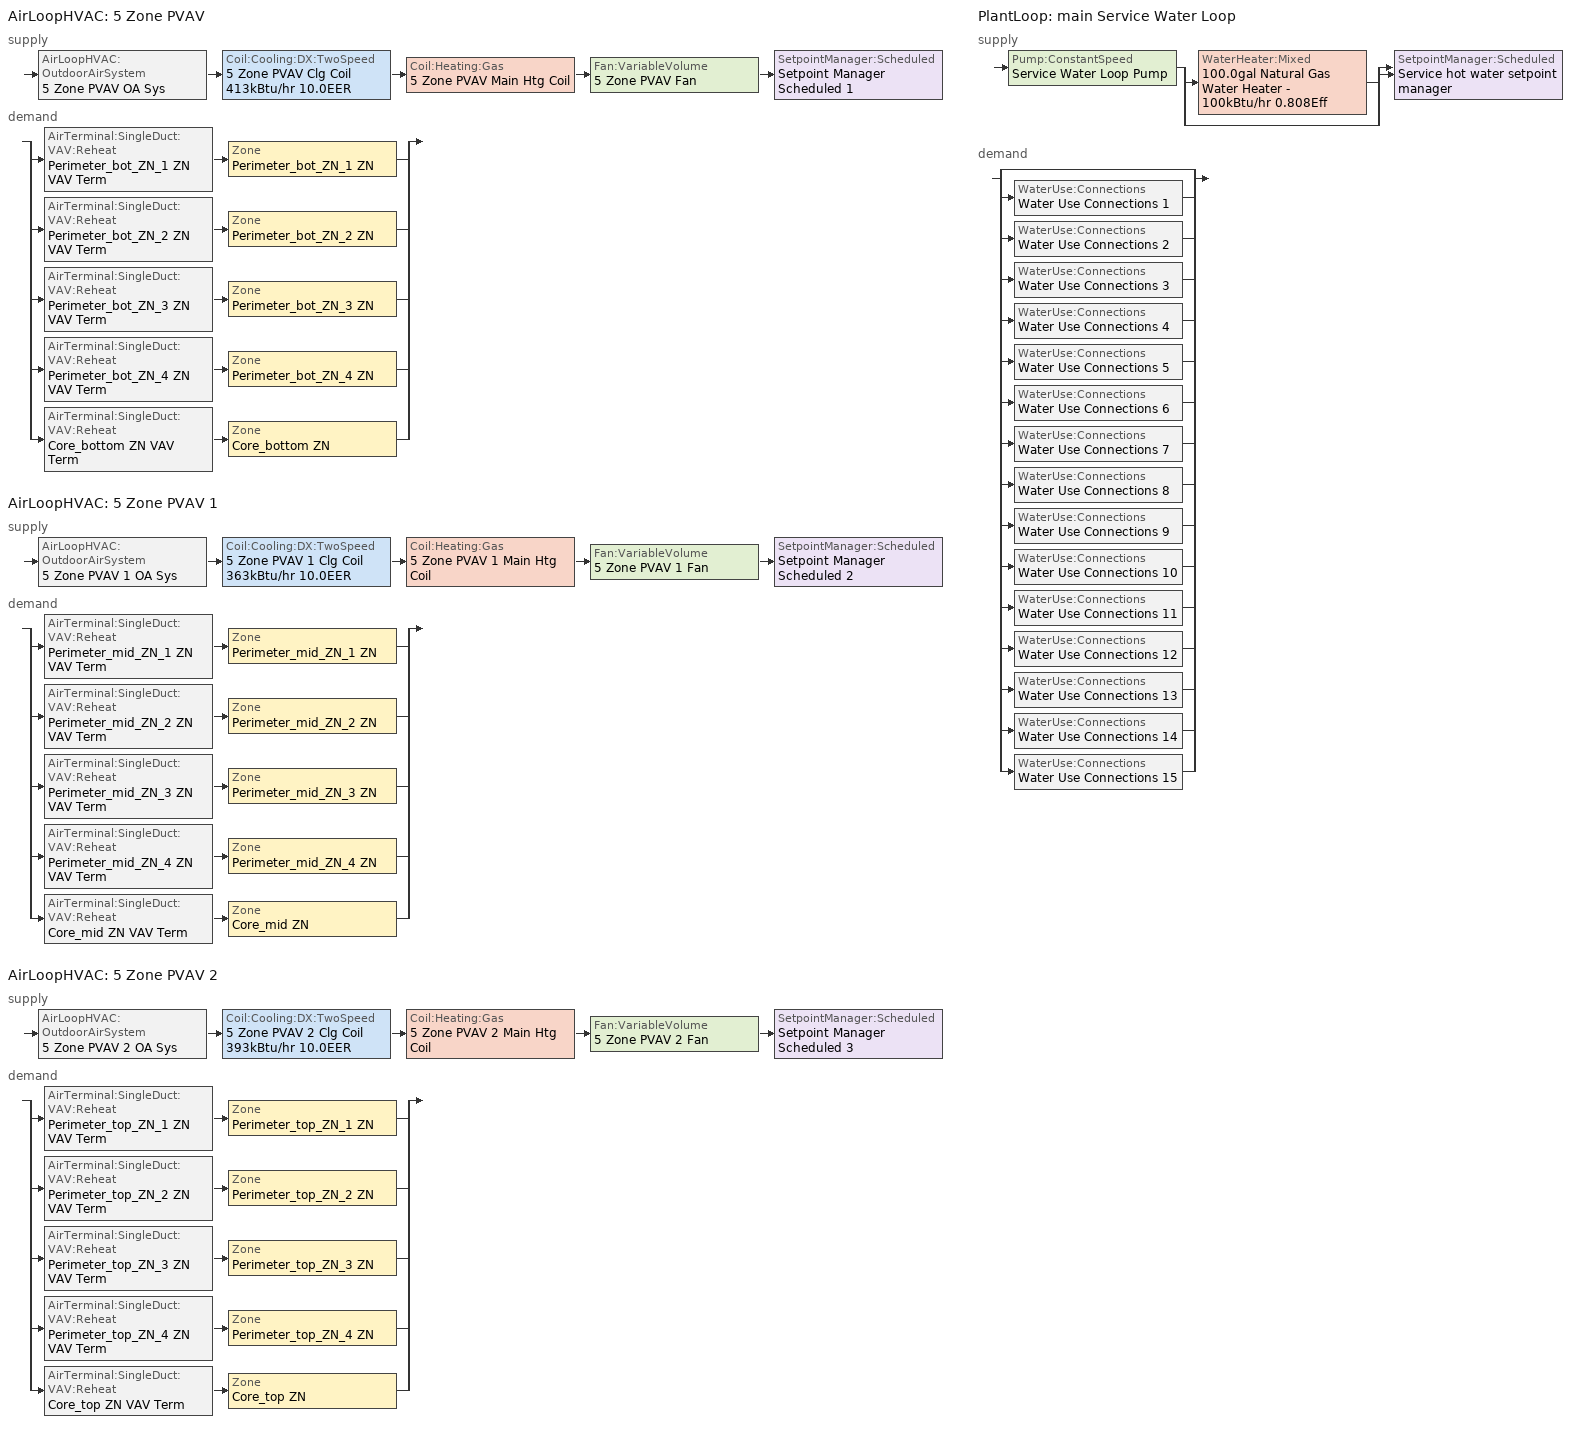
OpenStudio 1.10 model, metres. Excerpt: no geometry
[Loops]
AirLoopHVAC '5 Zone PVAV'
 supply: AirLoopHVAC:OutdoorAirSystem '5 Zone PVAV OA Sys' > Coil:Cooling:DX:TwoSpeed '5 Zone PVAV Clg Coil 413kBtu/hr 10.0EER' > Coil:Heating:Gas '5 Zone PVAV Main Htg Coil' > Fan:VariableVolume '5 Zone PVAV Fan' > SetpointManager:Scheduled 'Setpoint Manager Scheduled 1'
 demand: split
  | AirTerminal:SingleDuct:VAV:Reheat 'Perimeter_bot_ZN_1 ZN VAV Term' > Zone 'Perimeter_bot_ZN_1 ZN'
  | AirTerminal:SingleDuct:VAV:Reheat 'Perimeter_bot_ZN_2 ZN VAV Term' > Zone 'Perimeter_bot_ZN_2 ZN'
  | AirTerminal:SingleDuct:VAV:Reheat 'Perimeter_bot_ZN_3 ZN VAV Term' > Zone 'Perimeter_bot_ZN_3 ZN'
  | AirTerminal:SingleDuct:VAV:Reheat 'Perimeter_bot_ZN_4 ZN VAV Term' > Zone 'Perimeter_bot_ZN_4 ZN'
  | AirTerminal:SingleDuct:VAV:Reheat 'Core_bottom ZN VAV Term' > Zone 'Core_bottom ZN'
AirLoopHVAC '5 Zone PVAV 1'
 supply: AirLoopHVAC:OutdoorAirSystem '5 Zone PVAV 1 OA Sys' > Coil:Cooling:DX:TwoSpeed '5 Zone PVAV 1 Clg Coil 363kBtu/hr 10.0EER' > Coil:Heating:Gas '5 Zone PVAV 1 Main Htg Coil' > Fan:VariableVolume '5 Zone PVAV 1 Fan' > SetpointManager:Scheduled 'Setpoint Manager Scheduled 2'
 demand: split
  | AirTerminal:SingleDuct:VAV:Reheat 'Perimeter_mid_ZN_1 ZN VAV Term' > Zone 'Perimeter_mid_ZN_1 ZN'
  | AirTerminal:SingleDuct:VAV:Reheat 'Perimeter_mid_ZN_2 ZN VAV Term' > Zone 'Perimeter_mid_ZN_2 ZN'
  | AirTerminal:SingleDuct:VAV:Reheat 'Perimeter_mid_ZN_3 ZN VAV Term' > Zone 'Perimeter_mid_ZN_3 ZN'
  | AirTerminal:SingleDuct:VAV:Reheat 'Perimeter_mid_ZN_4 ZN VAV Term' > Zone 'Perimeter_mid_ZN_4 ZN'
  | AirTerminal:SingleDuct:VAV:Reheat 'Core_mid ZN VAV Term' > Zone 'Core_mid ZN'
AirLoopHVAC '5 Zone PVAV 2'
 supply: AirLoopHVAC:OutdoorAirSystem '5 Zone PVAV 2 OA Sys' > Coil:Cooling:DX:TwoSpeed '5 Zone PVAV 2 Clg Coil 393kBtu/hr 10.0EER' > Coil:Heating:Gas '5 Zone PVAV 2 Main Htg Coil' > Fan:VariableVolume '5 Zone PVAV 2 Fan' > SetpointManager:Scheduled 'Setpoint Manager Scheduled 3'
 demand: split
  | AirTerminal:SingleDuct:VAV:Reheat 'Perimeter_top_ZN_1 ZN VAV Term' > Zone 'Perimeter_top_ZN_1 ZN'
  | AirTerminal:SingleDuct:VAV:Reheat 'Perimeter_top_ZN_2 ZN VAV Term' > Zone 'Perimeter_top_ZN_2 ZN'
  | AirTerminal:SingleDuct:VAV:Reheat 'Perimeter_top_ZN_3 ZN VAV Term' > Zone 'Perimeter_top_ZN_3 ZN'
  | AirTerminal:SingleDuct:VAV:Reheat 'Perimeter_top_ZN_4 ZN VAV Term' > Zone 'Perimeter_top_ZN_4 ZN'
  | AirTerminal:SingleDuct:VAV:Reheat 'Core_top ZN VAV Term' > Zone 'Core_top ZN'
PlantLoop 'main Service Water Loop'
 supply: Pump:ConstantSpeed 'Service Water Loop Pump' > split
  | WaterHeater:Mixed '100.0gal Natural Gas Water Heater - 100kBtu/hr 0.808Eff'
  | bypass
  join > SetpointManager:Scheduled 'Service hot water setpoint manager'
 demand: split
  | bypass
  | WaterUse:Connections 'Water Use Connections 1'
  | WaterUse:Connections 'Water Use Connections 2'
  | WaterUse:Connections 'Water Use Connections 3'
  | WaterUse:Connections 'Water Use Connections 4'
  | WaterUse:Connections 'Water Use Connections 5'
  | WaterUse:Connections 'Water Use Connections 6'
  | WaterUse:Connections 'Water Use Connections 7'
  | WaterUse:Connections 'Water Use Connections 8'
  | WaterUse:Connections 'Water Use Connections 9'
  | WaterUse:Connections 'Water Use Connections 10'
  | WaterUse:Connections 'Water Use Connections 11'
  | WaterUse:Connections 'Water Use Connections 12'
  | WaterUse:Connections 'Water Use Connections 13'
  | WaterUse:Connections 'Water Use Connections 14'
  | WaterUse:Connections 'Water Use Connections 15'
[Sizing:Zone] Zone Cooling Design Supply Air Temperature Input Method=SupplyAirTemperature; Zone Cooling Design Supply Air Temperature {C}=12.7778; Zone Cooling Design Supply Air Temperature Difference {deltaC}=11.11; Zone Heating Design Supply Air Temperature Input Method=SupplyAirTemperature; Zone Heating Design Supply Air Temperature {C}=50; Zone Heating Design Supply Air Temperature Difference {deltaC}=11.11; Zone Cooling Design Supply Air Humidity Ratio {kg-H2O/kg-air}=0.0085; Zone Heating Design Supply Air Humidity Ratio {kg-H2O/kg-air}=0.008; Cooling Design Air Flow Method=DesignDay; Heating Design Air Flow Method=DesignDay; Account for Dedicated Outdoor Air System=No; Dedicated Outdoor Air System Control Strategy=NeutralSupplyAir; Dedicated Outdoor Air Low Setpoint Temperature for Design {C}=Autosize; Dedicated Outdoor Air High Setpoint Temperature for Design {C}=Autosize
Core_bottom ZN; Perimeter_bot_ZN_4 ZN; Core_mid ZN; Perimeter_top_ZN_1 ZN; Perimeter_top_ZN_3 ZN; Perimeter_mid_ZN_2 ZN; Perimeter_bot_ZN_2 ZN; Perimeter_top_ZN_4 ZN; Core_top ZN; Perimeter_mid_ZN_1 ZN; Perimeter_bot_ZN_3 ZN; Perimeter_bot_ZN_1 ZN; Perimeter_top_ZN_2 ZN; Perimeter_mid_ZN_3 ZN; Perimeter_mid_ZN_4 ZN
[Zone equipment]
Core_bottom ZN: Core_bottom ZN VAV Term
Perimeter_bot_ZN_4 ZN: Perimeter_bot_ZN_4 ZN VAV Term
Core_mid ZN: Core_mid ZN VAV Term
Perimeter_top_ZN_1 ZN: Perimeter_top_ZN_1 ZN VAV Term
Perimeter_top_ZN_3 ZN: Perimeter_top_ZN_3 ZN VAV Term
Perimeter_mid_ZN_2 ZN: Perimeter_mid_ZN_2 ZN VAV Term
Perimeter_bot_ZN_2 ZN: Perimeter_bot_ZN_2 ZN VAV Term
Perimeter_top_ZN_4 ZN: Perimeter_top_ZN_4 ZN VAV Term
Core_top ZN: Core_top ZN VAV Term
Perimeter_mid_ZN_1 ZN: Perimeter_mid_ZN_1 ZN VAV Term
Perimeter_bot_ZN_3 ZN: Perimeter_bot_ZN_3 ZN VAV Term
Perimeter_bot_ZN_1 ZN: Perimeter_bot_ZN_1 ZN VAV Term
Perimeter_top_ZN_2 ZN: Perimeter_top_ZN_2 ZN VAV Term
Perimeter_mid_ZN_3 ZN: Perimeter_mid_ZN_3 ZN VAV Term
Perimeter_mid_ZN_4 ZN: Perimeter_mid_ZN_4 ZN VAV Term
[AirLoopHVAC] Availability Schedule=OfficeMedium HVACOperationSchd; Design Supply Air Flow Rate {m3/s}=AutoSize
Name | Availability Manager
5 Zone PVAV | Availability Manager Night Cycle 1
5 Zone PVAV 1 | Availability Manager Night Cycle 2
5 Zone PVAV 2 | Availability Manager Night Cycle 3
[Sizing:System] Type of Load to Size On=Sensible; Design Outdoor Air Flow Rate {m3/s}=1.19517; Minimum System Air Flow Ratio=0.3; Preheat Design Temperature {C}=7; Preheat Design Humidity Ratio {kg-H2O/kg-Air}=0.008; Precool Design Temperature {C}=12.8; Precool Design Humidity Ratio {kg-H2O/kg-Air}=0.008; Central Cooling Design Supply Air Temperature {C}=12.8; Central Heating Design Supply Air Temperature {C}=16.6667; Sizing Option=Coincident; 100% Outdoor Air in Cooling=No; 100% Outdoor Air in Heating=No; Central Cooling Design Supply Air Humidity Ratio {kg-H2O/kg-Air}=0.0085; Central Heating Design Supply Air Humidity Ratio {kg-H2O/kg-Air}=0.008; Cooling Design Air Flow Method=DesignDay; Cooling Design Air Flow Rate {m3/s}=0; Heating Design Air Flow Method=DesignDay; Heating Design Air Flow Rate {m3/s}=0; System Outdoor Air Method=ZoneSum; Zone Maximum Outdoor Air Fraction=1; Cooling Supply Air Flow Rate Per Floor Area {m3/s-m2}=0.00996765; Cooling Fraction of Autosized Cooling Supply Air Flow Rate=1; Cooling Supply Air Flow Rate Per Unit Cooling Capacity {m3/s-W}=3.94755e-05; Heating Supply Air Flow Rate Per Floor Area {m3/s-m2}=0.00996765; Heating Fraction of Autosized Heating Supply Air Flow Rate=1; Heating Fraction of Autosized Cooling Supply Air Flow Rate=1; Heating Supply Air Flow Rate Per Unit Heating Capacity {m3/s-W}=3.15882e-05; Cooling Design Capacity Method=CoolingDesignCapacity; Cooling Design Capacity {W}=autosize; Cooling Design Capacity Per Floor Area {W/m2}=234.7; Fraction of Autosized Cooling Design Capacity=1; Heating Design Capacity Method=HeatingDesignCapacity; Heating Design Capacity {W}=autosize; Heating Design Capacity Per Floor Area {W/m2}=157; Fraction of Autosized Heating Design Capacity=1; Central Cooling Capacity Control Method=OnOff
5 Zone PVAV; 5 Zone PVAV 1; 5 Zone PVAV 2
[SetpointManager:Scheduled] Control Variable=Temperature
Name | Schedule
Setpoint Manager Scheduled 1 | Supply Air Temp - 55F
Setpoint Manager Scheduled 2 | Supply Air Temp - 55F 1
Setpoint Manager Scheduled 3 | Supply Air Temp - 55F 2
Service hot water setpoint manager | Service Water Loop Temp - 140.0F
[AvailabilityManager:NightCycle] Control Type=CycleOnAny; Thermostat Tolerance {deltaC}=1; Cycling Run Time {s}=3600
Availability Manager Night Cycle 1; Availability Manager Night Cycle 2; Availability Manager Night Cycle 3
[Fan:VariableVolume] Availability Schedule=Always On Discrete; Pressure Rise {Pa}=1389.92; Maximum Flow Rate {m3/s}=Autosize; Fan Power Minimum Flow Rate Input Method=FixedFlowRate; Fan Power Minimum Flow Fraction=0; Fan Power Minimum Air Flow Rate {m3/s}=0; Motor In Airstream Fraction=1; Fan Power Coefficient 1=0.0407599; Fan Power Coefficient 2=0.088045; Fan Power Coefficient 3=-0.0729261; Fan Power Coefficient 4=0.94374; Fan Power Coefficient 5=0
Name | Fan Efficiency | Motor Efficiency
5 Zone PVAV Fan | 0.6006 | 0.924
5 Zone PVAV 1 Fan; 5 Zone PVAV 2 Fan | 0.59605 | 0.917
[Coil:Heating:Gas] Availability Schedule=Always On Discrete; Gas Burner Efficiency=0.8; Nominal Capacity {W}=AutoSize; Parasitic Electric Load {W}=0; Parasitic Gas Load {W}=0
5 Zone PVAV Main Htg Coil; 5 Zone PVAV 1 Main Htg Coil; 5 Zone PVAV 2 Main Htg Coil
[Coil:Cooling:DX:TwoSpeed] Availability Schedule=Always On Discrete; Rated High Speed Total Cooling Capacity {W}=Autosize; Rated High Speed Sensible Heat Ratio=Autosize; Rated High Speed COP {W/W}=3.46588; Rated High Speed Air Flow Rate {m3/s}=Autosize; Rated Low Speed Total Cooling Capacity {W}=Autosize; Rated Low Speed Sensible Heat Ratio=0.69; Rated Low Speed COP {W/W}=3.46588; Condenser Type=AirCooled; High Speed Evaporative Condenser Effectiveness=0; High Speed Evaporative Condenser Air Flow Rate {m3/s}=Autosize; High Speed Evaporative Condenser Pump Rated Power Consumption {W}=Autosize; Low Speed Evaporative Condenser Effectiveness=0; Low Speed Evaporative Condenser Air Flow Rate {m3/s}=Autosize; Low Speed Evaporative Condenser Pump Rated Power Consumption {W}=Autosize; Basin Heater Capacity {W/K}=10; Basin Heater Setpoint Temperature {C}=2
Name | Total Cooling Capacity Function of Temperature Curve | Total Cooling Capacity Function of Flow Fraction Curve | Energy Input Ratio Function of Temperature Curve | Energy Input Ratio Function of Flow Fraction Curve | Part Load Fraction Correlation Curve | Low Speed Total Cooling Capacity Function of Temperature Curve | Low Speed Energy Input Ratio Function of Temperature Curve
5 Zone PVAV Clg Coil 413kBtu/hr 10.0EER | Curve Biquadratic 1 | Curve Quadratic 1 | Curve Biquadratic 2 | Curve Quadratic 2 | Curve Quadratic 3 | Curve Biquadratic 3 | Curve Biquadratic 4
5 Zone PVAV 1 Clg Coil 363kBtu/hr 10.0EER | Curve Biquadratic 5 | Curve Quadratic 4 | Curve Biquadratic 6 | Curve Quadratic 5 | Curve Quadratic 6 | Curve Biquadratic 7 | Curve Biquadratic 8
5 Zone PVAV 2 Clg Coil 393kBtu/hr 10.0EER | Curve Biquadratic 9 | Curve Quadratic 7 | Curve Biquadratic 10 | Curve Quadratic 8 | Curve Quadratic 9 | Curve Biquadratic 11 | Curve Biquadratic 12
[Controller:OutdoorAir] Minimum Outdoor Air Flow Rate {m3/s}=Autosize; Maximum Outdoor Air Flow Rate {m3/s}=Autosize; Economizer Control Type=DifferentialEnthalpy; Economizer Control Action Type=ModulateFlow; Economizer Maximum Limit Dry-Bulb Temperature {C}=28; Economizer Maximum Limit Enthalpy {J/kg}=64000; Economizer Minimum Limit Dry-Bulb Temperature {C}=-100; Lockout Type=NoLockout; Minimum Limit Type=FixedMinimum; Minimum Outdoor Air Schedule=Always On Discrete; High Humidity Control=No; Heat Recovery Bypass Control Type=BypassWhenWithinEconomizerLimits
Name | Controller Mechanical Ventilation
Controller Outdoor Air 1 | 5 Zone PVAV Ventilation Controller
Controller Outdoor Air 2 | 5 Zone PVAV 1 Ventilation Controller
Controller Outdoor Air 3 | 5 Zone PVAV 2 Ventilation Controller
[Controller:MechanicalVentilation] Availability Schedule=Always On Discrete; System Outdoor Air Method=ZoneSum
5 Zone PVAV Ventilation Controller; 5 Zone PVAV 1 Ventilation Controller; 5 Zone PVAV 2 Ventilation Controller
[AirLoopHVAC:OutdoorAirSystem]
Name | Controller
5 Zone PVAV OA Sys | Controller Outdoor Air 1
5 Zone PVAV 1 OA Sys | Controller Outdoor Air 2
5 Zone PVAV 2 OA Sys | Controller Outdoor Air 3
[Coil:Heating:Electric] Availability Schedule=Always On Discrete
Perimeter_bot_ZN_1 ZN Rht Coil; Perimeter_bot_ZN_2 ZN Rht Coil; Perimeter_bot_ZN_3 ZN Rht Coil; Perimeter_bot_ZN_4 ZN Rht Coil; Core_bottom ZN Rht Coil; Perimeter_mid_ZN_1 ZN Rht Coil; Perimeter_mid_ZN_2 ZN Rht Coil; Perimeter_mid_ZN_3 ZN Rht Coil; Perimeter_mid_ZN_4 ZN Rht Coil; Core_mid ZN Rht Coil; Perimeter_top_ZN_1 ZN Rht Coil; Perimeter_top_ZN_2 ZN Rht Coil; Perimeter_top_ZN_3 ZN Rht Coil; Perimeter_top_ZN_4 ZN Rht Coil; Core_top ZN Rht Coil
[AirTerminal:SingleDuct:VAV:Reheat] Availability Schedule=Always On Discrete; Maximum Air Flow Rate {m3/s}=AutoSize; Zone Minimum Air Flow Input Method=Constant; Fixed Minimum Air Flow Rate {m3/s}=0; Maximum Hot Water or Steam Flow Rate {m3/s}=AutoSize; Minimum Hot Water or Steam Flow Rate {m3/s}=0; Convergence Tolerance=0.001; Damper Heating Action=Reverse; Maximum Flow per Zone Floor Area During Reheat {m3/s-m2}=AutoSize; Maximum Flow Fraction During Reheat=AutoSize; Maximum Reheat Air Temperature {C}=35; Control For Outdoor Air=No
Name | Constant Minimum Air Flow Fraction | Reheat Coil
Perimeter_bot_ZN_1 ZN VAV Term | 0.281488 | Perimeter_bot_ZN_1 ZN Rht Coil
Perimeter_bot_ZN_2 ZN VAV Term | 0.2 | Perimeter_bot_ZN_2 ZN Rht Coil
Perimeter_bot_ZN_3 ZN VAV Term | 0.317215 | Perimeter_bot_ZN_3 ZN Rht Coil
Perimeter_bot_ZN_4 ZN VAV Term | 0.2 | Perimeter_bot_ZN_4 ZN Rht Coil
Core_bottom ZN VAV Term | 0.247775 | Core_bottom ZN Rht Coil
Perimeter_mid_ZN_1 ZN VAV Term | 0.224759 | Perimeter_mid_ZN_1 ZN Rht Coil
Perimeter_mid_ZN_2 ZN VAV Term | 0.2 | Perimeter_mid_ZN_2 ZN Rht Coil
Perimeter_mid_ZN_3 ZN VAV Term | 0.247693 | Perimeter_mid_ZN_3 ZN Rht Coil
Perimeter_mid_ZN_4 ZN VAV Term | 0.2 | Perimeter_mid_ZN_4 ZN Rht Coil
Core_mid ZN VAV Term | 0.356406 | Core_mid ZN Rht Coil
Perimeter_top_ZN_1 ZN VAV Term | 0.21884 | Perimeter_top_ZN_1 ZN Rht Coil
Perimeter_top_ZN_2 ZN VAV Term | 0.2 | Perimeter_top_ZN_2 ZN Rht Coil
Perimeter_top_ZN_3 ZN VAV Term | 0.235062 | Perimeter_top_ZN_3 ZN Rht Coil
Perimeter_top_ZN_4 ZN VAV Term | 0.2 | Perimeter_top_ZN_4 ZN Rht Coil
Core_top ZN VAV Term | 0.344479 | Core_top ZN Rht Coil
[PlantLoop]
main Service Water Loop: Maximum Loop Temperature {C}=60; Minimum Loop Temperature {C}=10; Plant Loop Volume {m3}=Autocalculate; Load Distribution Scheme=Optimal
[Sizing:Plant]
main Service Water Loop: Loop Type=Heating; Design Loop Exit Temperature {C}=60; Loop Design Temperature Difference {deltaC}=5; Sizing Option=NonCoincident; Zone Timesteps in Averaging Window=1; Coincident Sizing Factor Mode=None
[Pump:ConstantSpeed]
Service Water Loop Pump: Rated Flow Rate {m3/s}=autosize; Rated Pump Head {Pa}=29891; Rated Power Consumption {W}=autosize; Motor Efficiency=0.3; Fraction of Motor Inefficiencies to Fluid Stream=0; Pump Control Type=Intermittent
[WaterHeater:Mixed]
100.0gal Natural Gas Water Heater - 100kBtu/hr 0.808Eff: Tank Volume {m3}=0.378541; Setpoint Temperature Schedule=Service Water Loop Temp - 140.0F; Deadband Temperature Difference {deltaC}=2; Maximum Temperature Limit {C}=82.2222; Heater Control Type=Cycle; Heater Maximum Capacity {W}=29307.1; Heater Fuel Type=NaturalGas; Heater Thermal Efficiency=0.80784; Off Cycle Parasitic Fuel Consumption Rate {W}=1277; Off Cycle Parasitic Fuel Type=NaturalGas; Off Cycle Parasitic Heat Fraction to Tank=0.8; On Cycle Parasitic Fuel Consumption Rate {W}=1277; On Cycle Parasitic Fuel Type=NaturalGas; On Cycle Parasitic Heat Fraction to Tank=0; Ambient Temperature Indicator=Schedule; Ambient Temperature Schedule=Water Heater Ambient Temp Schedule - 70F; Off Cycle Loss Coefficient to Ambient Temperature {W/K}=5.90831; On Cycle Loss Coefficient to Ambient Temperature {W/K}=5.90831; Use Side Effectiveness=1; Source Side Effectiveness=1; Use Side Design Flow Rate {m3/s}=autosize; Source Side Design Flow Rate {m3/s}=autosize; Indirect Water Heating Recovery Time {hr}=1.5
[WaterUse:Connections]
Name | Water Use Equipment Name 1
Water Use Connections 1 | Main Service Water Use 0.06gal/min
Water Use Connections 2 | Main Service Water Use 0.06gal/min 1
Water Use Connections 3 | Main Service Water Use 0.06gal/min 2
Water Use Connections 4 | Main Service Water Use 0.06gal/min 3
Water Use Connections 5 | Main Service Water Use 0.06gal/min 4
Water Use Connections 6 | Main Service Water Use 0.06gal/min 5
Water Use Connections 7 | Main Service Water Use 0.06gal/min 6
Water Use Connections 8 | Main Service Water Use 0.06gal/min 7
Water Use Connections 9 | Main Service Water Use 0.06gal/min 8
Water Use Connections 10 | Main Service Water Use 0.06gal/min 9
Water Use Connections 11 | Main Service Water Use 0.06gal/min 10
Water Use Connections 12 | Main Service Water Use 0.06gal/min 11
Water Use Connections 13 | Main Service Water Use 0.06gal/min 12
Water Use Connections 14 | Main Service Water Use 0.06gal/min 13
Water Use Connections 15 | Main Service Water Use 0.06gal/min 14
[WaterUse:Equipment:Definition] Peak Flow Rate {m3/s}=3.57721e-06
Name | Target Temperature Schedule | Sensible Fraction Schedule | Latent Fraction Schedule
Main Service Water Use Def 0.06gal/min | Schedule Ruleset 5 | Schedule Ruleset 3 | Schedule Ruleset 4
Main Service Water Use Def 0.06gal/min 1 | Schedule Ruleset 8 | Schedule Ruleset 6 | Schedule Ruleset 7
Main Service Water Use Def 0.06gal/min 2 | Schedule Ruleset 11 | Schedule Ruleset 9 | Schedule Ruleset 10
Main Service Water Use Def 0.06gal/min 3 | Schedule Ruleset 14 | Schedule Ruleset 12 | Schedule Ruleset 13
Main Service Water Use Def 0.06gal/min 4 | Schedule Ruleset 17 | Schedule Ruleset 15 | Schedule Ruleset 16
Main Service Water Use Def 0.06gal/min 5 | Schedule Ruleset 20 | Schedule Ruleset 18 | Schedule Ruleset 19
Main Service Water Use Def 0.06gal/min 6 | Schedule Ruleset 23 | Schedule Ruleset 21 | Schedule Ruleset 22
Main Service Water Use Def 0.06gal/min 7 | Schedule Ruleset 26 | Schedule Ruleset 24 | Schedule Ruleset 25
Main Service Water Use Def 0.06gal/min 8 | Schedule Ruleset 29 | Schedule Ruleset 27 | Schedule Ruleset 28
Main Service Water Use Def 0.06gal/min 9 | Schedule Ruleset 32 | Schedule Ruleset 30 | Schedule Ruleset 31
Main Service Water Use Def 0.06gal/min 10 | Schedule Ruleset 35 | Schedule Ruleset 33 | Schedule Ruleset 34
Main Service Water Use Def 0.06gal/min 11 | Schedule Ruleset 38 | Schedule Ruleset 36 | Schedule Ruleset 37
Main Service Water Use Def 0.06gal/min 12 | Schedule Ruleset 41 | Schedule Ruleset 39 | Schedule Ruleset 40
Main Service Water Use Def 0.06gal/min 13 | Schedule Ruleset 44 | Schedule Ruleset 42 | Schedule Ruleset 43
Main Service Water Use Def 0.06gal/min 14 | Schedule Ruleset 47 | Schedule Ruleset 45 | Schedule Ruleset 46
[WaterUse:Equipment] Flow Rate Fraction Schedule=OfficeMedium BLDG_SWH_SCH
Name | Water Use Equipment Definition
Main Service Water Use 0.06gal/min | Main Service Water Use Def 0.06gal/min
Main Service Water Use 0.06gal/min 1 | Main Service Water Use Def 0.06gal/min 1
Main Service Water Use 0.06gal/min 2 | Main Service Water Use Def 0.06gal/min 2
Main Service Water Use 0.06gal/min 3 | Main Service Water Use Def 0.06gal/min 3
Main Service Water Use 0.06gal/min 4 | Main Service Water Use Def 0.06gal/min 4
Main Service Water Use 0.06gal/min 5 | Main Service Water Use Def 0.06gal/min 5
Main Service Water Use 0.06gal/min 6 | Main Service Water Use Def 0.06gal/min 6
Main Service Water Use 0.06gal/min 7 | Main Service Water Use Def 0.06gal/min 7
Main Service Water Use 0.06gal/min 8 | Main Service Water Use Def 0.06gal/min 8
Main Service Water Use 0.06gal/min 9 | Main Service Water Use Def 0.06gal/min 9
Main Service Water Use 0.06gal/min 10 | Main Service Water Use Def 0.06gal/min 10
Main Service Water Use 0.06gal/min 11 | Main Service Water Use Def 0.06gal/min 11
Main Service Water Use 0.06gal/min 12 | Main Service Water Use Def 0.06gal/min 12
Main Service Water Use 0.06gal/min 13 | Main Service Water Use Def 0.06gal/min 13
Main Service Water Use 0.06gal/min 14 | Main Service Water Use Def 0.06gal/min 14
[Schedule:Ruleset]
OfficeMedium HVACOperationSchd: Default Day Schedule=OfficeMedium HVACOperationSchd Default; Summer Design Day Schedule=OfficeMedium HVACOperationSchd Summer Design Day; Winter Design Day Schedule=OfficeMedium HVACOperationSchd Winter Design Day
Supply Air Temp - 55F: Default Day Schedule=Supply Air Temp - 55F Default
Supply Air Temp - 55F 1: Default Day Schedule=Supply Air Temp - 55F Default 1
Supply Air Temp - 55F 2: Default Day Schedule=Supply Air Temp - 55F Default 2
Service Water Loop Temp - 140.0F: Default Day Schedule=Service Water Loop Temp - 140.0F Default
Water Heater Ambient Temp Schedule - 70F: Default Day Schedule=Water Heater Ambient Temp Schedule - 70F Default
Schedule Ruleset 3: Default Day Schedule=Schedule Day 28
Schedule Ruleset 4: Default Day Schedule=Schedule Day 29
Schedule Ruleset 5: Default Day Schedule=Schedule Day 30
OfficeMedium BLDG_SWH_SCH: Default Day Schedule=OfficeMedium BLDG_SWH_SCH Default; Summer Design Day Schedule=OfficeMedium BLDG_SWH_SCH Summer Design Day; Winter Design Day Schedule=OfficeMedium BLDG_SWH_SCH Winter Design Day
Schedule Ruleset 6: Default Day Schedule=Schedule Day 33
Schedule Ruleset 7: Default Day Schedule=Schedule Day 34
Schedule Ruleset 8: Default Day Schedule=Schedule Day 35
Schedule Ruleset 9: Default Day Schedule=Schedule Day 36
Schedule Ruleset 10: Default Day Schedule=Schedule Day 37
Schedule Ruleset 11: Default Day Schedule=Schedule Day 38
Schedule Ruleset 12: Default Day Schedule=Schedule Day 39
Schedule Ruleset 13: Default Day Schedule=Schedule Day 40
Schedule Ruleset 14: Default Day Schedule=Schedule Day 41
Schedule Ruleset 15: Default Day Schedule=Schedule Day 42
Schedule Ruleset 16: Default Day Schedule=Schedule Day 43
Schedule Ruleset 17: Default Day Schedule=Schedule Day 44
Schedule Ruleset 18: Default Day Schedule=Schedule Day 45
Schedule Ruleset 19: Default Day Schedule=Schedule Day 46
Schedule Ruleset 20: Default Day Schedule=Schedule Day 47
Schedule Ruleset 21: Default Day Schedule=Schedule Day 48
Schedule Ruleset 22: Default Day Schedule=Schedule Day 49
Schedule Ruleset 23: Default Day Schedule=Schedule Day 50
Schedule Ruleset 24: Default Day Schedule=Schedule Day 51
Schedule Ruleset 25: Default Day Schedule=Schedule Day 52
Schedule Ruleset 26: Default Day Schedule=Schedule Day 53
Schedule Ruleset 27: Default Day Schedule=Schedule Day 54
Schedule Ruleset 28: Default Day Schedule=Schedule Day 55
Schedule Ruleset 29: Default Day Schedule=Schedule Day 56
Schedule Ruleset 30: Default Day Schedule=Schedule Day 57
Schedule Ruleset 31: Default Day Schedule=Schedule Day 58
Schedule Ruleset 32: Default Day Schedule=Schedule Day 59
Schedule Ruleset 33: Default Day Schedule=Schedule Day 60
Schedule Ruleset 34: Default Day Schedule=Schedule Day 61
Schedule Ruleset 35: Default Day Schedule=Schedule Day 62
Schedule Ruleset 36: Default Day Schedule=Schedule Day 63
Schedule Ruleset 37: Default Day Schedule=Schedule Day 64
Schedule Ruleset 38: Default Day Schedule=Schedule Day 65
Schedule Ruleset 39: Default Day Schedule=Schedule Day 66
Schedule Ruleset 40: Default Day Schedule=Schedule Day 67
Schedule Ruleset 41: Default Day Schedule=Schedule Day 68
Schedule Ruleset 42: Default Day Schedule=Schedule Day 69
Schedule Ruleset 43: Default Day Schedule=Schedule Day 70
Schedule Ruleset 44: Default Day Schedule=Schedule Day 71
Schedule Ruleset 45: Default Day Schedule=Schedule Day 72
Schedule Ruleset 46: Default Day Schedule=Schedule Day 73
Schedule Ruleset 47: Default Day Schedule=Schedule Day 74
[Schedule:Day]
OfficeMedium HVACOperationSchd Default: 24, 0, 0
OfficeMedium HVACOperationSchd Summer Design Day; OfficeMedium HVACOperationSchd SmrDsn|Wkdy Day: 6, 0, 0, 22, 0, 1, 24, 0, 0
OfficeMedium HVACOperationSchd Winter Design Day; OfficeMedium HVACOperationSchd WntrDsn|Sat Day: 6, 0, 0, 18, 0, 1, 24, 0, 0
Supply Air Temp - 55F Default; Supply Air Temp - 55F Default 1; Supply Air Temp - 55F Default 2: 24, 0, 12.7778
Service Water Loop Temp - 140.0F Default; Schedule Day 30; Schedule Day 35; Schedule Day 38; Schedule Day 41; Schedule Day 44; Schedule Day 47; Schedule Day 50; Schedule Day 53; Schedule Day 56; Schedule Day 59; Schedule Day 62; Schedule Day 65; Schedule Day 68; Schedule Day 71; Schedule Day 74: 24, 0, 60
Water Heater Ambient Temp Schedule - 70F Default: 24, 0, 21.1111
Schedule Day 28; Schedule Day 33; Schedule Day 36; Schedule Day 39; Schedule Day 42; Schedule Day 45; Schedule Day 48; Schedule Day 51; Schedule Day 54; Schedule Day 57; Schedule Day 60; Schedule Day 63; Schedule Day 66; Schedule Day 69; Schedule Day 72: 24, 0, 0.2
Schedule Day 29; Schedule Day 34; Schedule Day 37; Schedule Day 40; Schedule Day 43; Schedule Day 46; Schedule Day 49; Schedule Day 52; Schedule Day 55; Schedule Day 58; Schedule Day 61; Schedule Day 64; Schedule Day 67; Schedule Day 70; Schedule Day 73: 24, 0, 0.05
OfficeMedium BLDG_SWH_SCH Default: 6, 0, 0, 11, 0, 0.04, 13, 0, 0.06, 14, 0, 0.09, 15, 0, 0.06, 18, 0, 0.04, 24, 0, 0
OfficeMedium BLDG_SWH_SCH Summer Design Day; OfficeMedium BLDG_SWH_SCH SmrDsn|Wkdy Day: 6, 0, 0, 7, 0, 0.07, 8, 0, 0.19, 9, 0, 0.35, 10, 0, 0.38, 11, 0, 0.39, 12, 0, 0.47, 13, 0, 0.57, 14, 0, 0.54, 15, 0, 0.34, 16, 0, 0.33, 17, 0, 0.44, 18, 0, 0.26, 19, 0, 0.21, 20, 0, 0.15, 21, 0, 0.17, 22, 0, 0.08, 24, 0, 0.05
OfficeMedium BLDG_SWH_SCH Winter Design Day; OfficeMedium BLDG_SWH_SCH WntrDsn|Sat Day: 6, 0, 0, 7, 0, 0.07, 8, 0, 0.11, 9, 0, 0.15, 10, 0, 0.21, 11, 0, 0.19, 12, 0, 0.23, 13, 0, 0.2, 14, 0, 0.19, 15, 0, 0.15, 16, 0, 0.13, 17, 0, 0.14, 19, 0, 0.07, 24, 0, 0
[Schedule:Rule] Date Specification Type=DateRange; Start Month=1; Start Day=1; End Month=12; End Day=31
Name | Schedule Ruleset | Rule Order | Day Schedule | Apply Monday | Apply Tuesday | Apply Wednesday | Apply Thursday | Apply Friday | Apply Saturday
Schedule Rule 21 | OfficeMedium HVACOperationSchd | 1 | OfficeMedium HVACOperationSchd SmrDsn|Wkdy Day | Yes | Yes | Yes | Yes | Yes
Schedule Rule 22 | OfficeMedium HVACOperationSchd | 0 | OfficeMedium HVACOperationSchd WntrDsn|Sat Day |  |  |  |  |  | Yes
Schedule Rule 25 | OfficeMedium BLDG_SWH_SCH | 1 | OfficeMedium BLDG_SWH_SCH SmrDsn|Wkdy Day | Yes | Yes | Yes | Yes | Yes
Schedule Rule 26 | OfficeMedium BLDG_SWH_SCH | 0 | OfficeMedium BLDG_SWH_SCH WntrDsn|Sat Day |  |  |  |  |  | Yes
[Schedule:Constant]
Always On Discrete: Value=1
[Curve:Biquadratic] Minimum Value of x=17; Maximum Value of x=22; Minimum Value of y=13; Maximum Value of y=46
Name | Coefficient1 Constant | Coefficient2 x | Coefficient3 x**2 | Coefficient4 y | Coefficient5 y**2 | Coefficient6 x*y
Curve Biquadratic 1; Curve Biquadratic 3; Curve Biquadratic 5; Curve Biquadratic 7; Curve Biquadratic 9; Curve Biquadratic 11 | 0.42415 | 0.04426 | -0.00042 | 0.00333 | -8e-05 | -0.00021
Curve Biquadratic 2; Curve Biquadratic 4; Curve Biquadratic 6; Curve Biquadratic 8; Curve Biquadratic 10; Curve Biquadratic 12 | 1.23649 | -0.02431 | 0.00057 | -0.01434 | 0.00063 | -0.00038
[Curve:Quadratic]
Name | Coefficient1 Constant | Coefficient2 x | Coefficient3 x**2 | Minimum Value of x | Maximum Value of x
Curve Quadratic 1; Curve Quadratic 4; Curve Quadratic 7 | 0.77136 | 0.34053 | -0.11088 | 0.75918 | 1.13877
Curve Quadratic 2; Curve Quadratic 5; Curve Quadratic 8 | 1.2055 | -0.32953 | 0.12308 | 0.75918 | 1.13877
Curve Quadratic 3; Curve Quadratic 6; Curve Quadratic 9 | 0.771 | 0.229 | 0 | 0 | 1
